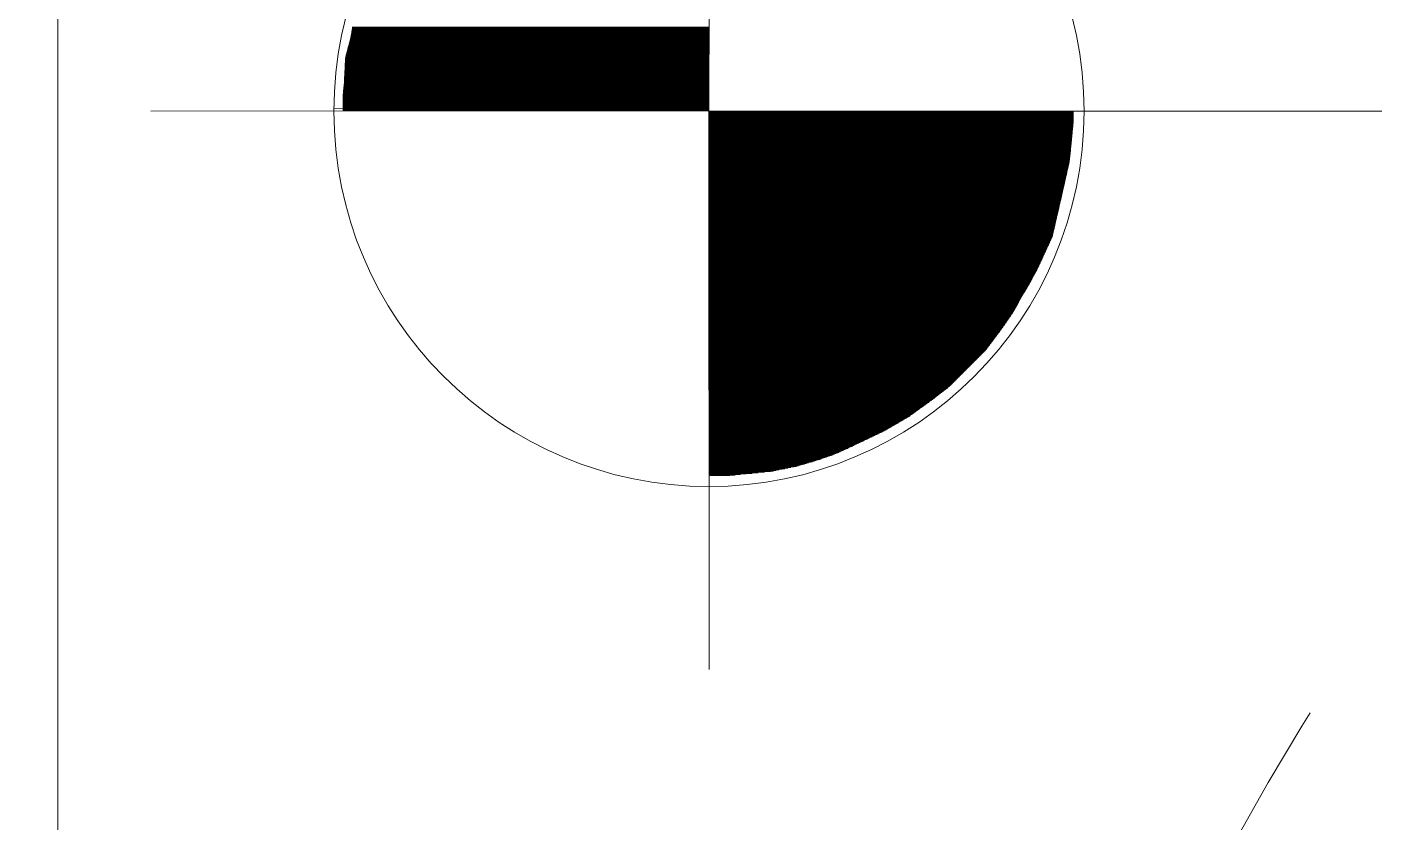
# Model space of a CAD drawing. Header units: millimetres. Extents: x 809 to 8159, y 33 to 4533.
# Drawn here: x 2572.83 to 2616.42, y 2878.28 to 2903.99 of the extents above; entities that cross this region are included whole.
import ezdxf

# ---------------------------------------------------------------- set-up
doc = ezdxf.new("R2010")
doc.units = ezdxf.units.MM
doc.linetypes.add('HIDDEN2', pattern=[0.1875, 0.125, -0.0625])
for name, color, linetype, lineweight in [('cevre kotlar', 6, 'Continuous', 0), ('KAPI', 20, 'Continuous', 0), ('Sıva', 1, 'Continuous', 0)]:
    doc.layers.add(name, color=color, linetype=linetype, lineweight=lineweight)

# ---------------------------------------------------------------- blocks, each defined once
blk = doc.blocks.new('K_K')
at = {"layer": 'cevre kotlar', "color": 2, "lineweight": 0}
for p, q in [((-0.0088, 0.0012), (-0.0085, 0.7383)), ((-0.4806, 0.1073), (-0.0086, 0.1073)), ((-0.4805, 0.1081), (-0.0086, 0.1081)), ((-0.4804, 0.1088), (-0.0086, 0.1088)), ((-0.4802, 0.1096), (-0.0086, 0.1096)), ((-0.4801, 0.1104), (-0.0086, 0.1104)), ((-0.48, 0.1111), (-0.0086, 0.1111)), ((-0.4798, 0.1119), (-0.0086, 0.1119)), ((-0.4843, 0.0897), (-0.0086, 0.0897)), ((-0.4841, 0.0904), (-0.0086, 0.0904)), ((-0.4839, 0.0912), (-0.0086, 0.0912)), ((-0.4837, 0.092), (-0.0086, 0.092)), ((-0.4835, 0.0927), (-0.0086, 0.0927)), ((-0.4833, 0.0935), (-0.0086, 0.0935)), ((-0.4831, 0.0943), (-0.0086, 0.0943)), ((-0.4829, 0.095), (-0.0086, 0.095)), ((-0.4827, 0.0958), (-0.0086, 0.0958)), ((-0.4825, 0.0966), (-0.0086, 0.0966)), ((-0.4823, 0.0973), (-0.0086, 0.0973)), ((-0.4821, 0.0981), (-0.0086, 0.0981)), ((-0.482, 0.0989), (-0.0086, 0.0989)), ((-0.4819, 0.0996), (-0.0086, 0.0996)), ((-0.4818, 0.1004), (-0.0086, 0.1004)), ((-0.4816, 0.1012), (-0.0086, 0.1012)), ((-0.4815, 0.1019), (-0.0086, 0.1019)), ((-0.4814, 0.1027), (-0.0086, 0.1027)), ((-0.4812, 0.1035), (-0.0086, 0.1035)), ((-0.4811, 0.1042), (-0.0086, 0.1042)), ((-0.481, 0.105), (-0.0086, 0.105)), ((-0.4809, 0.1058), (-0.0086, 0.1058)), ((-0.4807, 0.1065), (-0.0086, 0.1065)), ((-0.4891, 0.0712), (-0.0086, 0.0712)), ((-0.489, 0.072), (-0.0086, 0.072)), ((-0.4888, 0.0728), (-0.0086, 0.0728)), ((-0.4886, 0.0735), (-0.0086, 0.0735)), ((-0.4884, 0.0743), (-0.0086, 0.0743)), ((-0.4882, 0.0751), (-0.0086, 0.0751)), ((-0.488, 0.0759), (-0.0086, 0.0759)), ((-0.4878, 0.0766), (-0.0086, 0.0766)), ((-0.4876, 0.0774), (-0.0086, 0.0774)), ((-0.4874, 0.0782), (-0.0086, 0.0782)), ((-0.4872, 0.0789), (-0.0086, 0.0789)), ((-0.487, 0.0797), (-0.0086, 0.0797)), ((-0.4868, 0.0805), (-0.0086, 0.0805)), ((-0.4866, 0.0812), (-0.0086, 0.0812)), ((-0.4864, 0.082), (-0.0086, 0.082)), ((-0.4862, 0.0828), (-0.0086, 0.0828)), ((-0.486, 0.0835), (-0.0086, 0.0835)), ((-0.4858, 0.0843), (-0.0086, 0.0843)), ((-0.4856, 0.0851), (-0.0086, 0.0851)), ((-0.4854, 0.0858), (-0.0086, 0.0858)), ((-0.4852, 0.0866), (-0.0086, 0.0866)), ((-0.4849, 0.0874), (-0.0086, 0.0874)), ((-0.4847, 0.0881), (-0.0086, 0.0881)), ((-0.4845, 0.0889), (-0.0086, 0.0889)), ((-0.49, 0.0544), (-0.0086, 0.0544)), ((-0.49, 0.0536), (-0.0086, 0.0536)), ((-0.4899, 0.0567), (-0.0086, 0.0567)), ((-0.4899, 0.0559), (-0.0086, 0.0559)), ((-0.4899, 0.0551), (-0.0086, 0.0551)), ((-0.4898, 0.0582), (-0.0086, 0.0582)), ((-0.4898, 0.0574), (-0.0086, 0.0574)), ((-0.4897, 0.0605), (-0.0086, 0.0605)), ((-0.4897, 0.0597), (-0.0086, 0.0597)), ((-0.4897, 0.059), (-0.0086, 0.059)), ((-0.4896, 0.0628), (-0.0086, 0.0628)), ((-0.4896, 0.062), (-0.0086, 0.062)), ((-0.4896, 0.0613), (-0.0086, 0.0613)), ((-0.4895, 0.0643), (-0.0086, 0.0643)), ((-0.4895, 0.0636), (-0.0086, 0.0636)), ((-0.4894, 0.0666), (-0.0086, 0.0666)), ((-0.4894, 0.0659), (-0.0086, 0.0659)), ((-0.4894, 0.0651), (-0.0086, 0.0651)), ((-0.4893, 0.0682), (-0.0086, 0.0682)), ((-0.4893, 0.0674), (-0.0086, 0.0674)), ((-0.4892, 0.0705), (-0.0086, 0.0705)), ((-0.4892, 0.0697), (-0.0086, 0.0697)), ((-0.4892, 0.0689), (-0.0086, 0.0689)), ((-0.491, 0.036), (-0.0086, 0.036)), ((-0.4909, 0.0367), (-0.0086, 0.0367)), ((-0.4908, 0.0383), (-0.0086, 0.0383)), ((-0.4908, 0.0375), (-0.0086, 0.0375)), ((-0.4907, 0.0406), (-0.0086, 0.0406)), ((-0.4907, 0.0398), (-0.0086, 0.0398)), ((-0.4907, 0.039), (-0.0086, 0.039)), ((-0.4906, 0.0421), (-0.0086, 0.0421)), ((-0.4906, 0.0413), (-0.0086, 0.0413)), ((-0.4905, 0.0444), (-0.0086, 0.0444)), ((-0.4905, 0.0436), (-0.0086, 0.0436)), ((-0.4905, 0.0429), (-0.0086, 0.0429)), ((-0.4904, 0.0467), (-0.0086, 0.0467)), ((-0.4904, 0.0459), (-0.0086, 0.0459)), ((-0.4904, 0.0452), (-0.0086, 0.0452)), ((-0.4903, 0.0482), (-0.0086, 0.0482)), ((-0.4903, 0.0475), (-0.0086, 0.0475)), ((-0.4902, 0.0505), (-0.0086, 0.0505)), ((-0.4902, 0.0498), (-0.0086, 0.0498)), ((-0.4902, 0.049), (-0.0086, 0.049)), ((-0.4901, 0.0528), (-0.0086, 0.0528)), ((-0.4901, 0.0521), (-0.0086, 0.0521)), ((-0.4901, 0.0513), (-0.0086, 0.0513)), ((-0.4925, 0.0206), (-0.0086, 0.0206)), ((-0.4925, 0.0198), (-0.0086, 0.0198)), ((-0.4925, 0.0191), (-0.0086, 0.0191)), ((-0.4925, 0.0183), (-0.0086, 0.0183)), ((-0.4924, 0.0221), (-0.0086, 0.0221)), ((-0.4924, 0.0214), (-0.0086, 0.0214)), ((-0.4923, 0.0229), (-0.0086, 0.0229)), ((-0.4922, 0.0237), (-0.0086, 0.0237)), ((-0.4921, 0.0244), (-0.0086, 0.0244)), ((-0.492, 0.026), (-0.0086, 0.026)), ((-0.492, 0.0252), (-0.0086, 0.0252)), ((-0.4919, 0.0267), (-0.0086, 0.0267)), ((-0.4918, 0.0275), (-0.0086, 0.0275)), ((-0.4917, 0.029), (-0.0086, 0.029)), ((-0.4917, 0.0283), (-0.0086, 0.0283)), ((-0.4916, 0.0298), (-0.0086, 0.0298)), ((-0.4915, 0.0306), (-0.0086, 0.0306)), ((-0.4914, 0.0321), (-0.0086, 0.0321)), ((-0.4914, 0.0313), (-0.0086, 0.0313)), ((-0.4913, 0.0329), (-0.0086, 0.0329)), ((-0.4912, 0.0336), (-0.0086, 0.0336)), ((-0.4911, 0.0344), (-0.0086, 0.0344)), ((-0.491, 0.0352), (-0.0086, 0.0352)), ((-0.7459, 0.0014), (-0.0086, 0.0014)), ((-0.5042, 0.0045), (-0.0086, 0.0045)), ((-0.4925, 0.0175), (-0.0086, 0.0175)), ((-0.4925, 0.0168), (-0.0086, 0.0168)), ((-0.4925, 0.016), (-0.0086, 0.016)), ((-0.4925, 0.0152), (-0.0086, 0.0152)), ((-0.4925, 0.0145), (-0.0086, 0.0145)), ((-0.4925, 0.0137), (-0.0086, 0.0137)), ((-0.4925, 0.0129), (-0.0086, 0.0129)), ((-0.4925, 0.0122), (-0.0086, 0.0122)), ((-0.4925, 0.0114), (-0.0086, 0.0114)), ((-0.4925, 0.0106), (-0.0086, 0.0106)), ((-0.4925, 0.0099), (-0.0086, 0.0099)), ((-0.4925, 0.0091), (-0.0086, 0.0091)), ((-0.4925, 0.0083), (-0.0086, 0.0083)), ((-0.4925, 0.0076), (-0.0086, 0.0076)), ((-0.4925, 0.0068), (-0.0086, 0.0068)), ((-0.4925, 0.006), (-0.0086, 0.006)), ((-0.4925, 0.0053), (-0.0086, 0.0053)), ((-0.4925, 0.0037), (-0.0086, 0.0037)), ((-0.4925, 0.003), (-0.0086, 0.003)), ((-0.4925, 0.0022), (-0.0086, 0.0022)), ((-0.0088, 0.0012), (-0.0088, -0.7359)), ((-0.0088, 0.0012), (0.7284, 0.0012)), ((-0.0088, 0.0004), (0.4725, 0.0004)), ((-0.0088, -0.0003), (0.4725, -0.0003)), ((-0.0088, -0.0011), (0.4725, -0.0011)), ((-0.0088, -0.0019), (0.4725, -0.0019)), ((-0.0088, -0.0026), (0.4725, -0.0026)), ((-0.0088, -0.0034), (0.4725, -0.0034)), ((-0.0088, -0.0042), (0.4725, -0.0042)), ((-0.0088, -0.0049), (0.4725, -0.0049)), ((-0.0088, -0.0057), (0.4725, -0.0057)), ((-0.0088, -0.0065), (0.4725, -0.0065)), ((-0.0088, -0.0072), (0.4725, -0.0072)), ((-0.0088, -0.008), (0.4725, -0.008)), ((-0.0088, -0.0088), (0.4725, -0.0088)), ((-0.0088, -0.0095), (0.4725, -0.0095)), ((-0.0088, -0.0103), (0.4725, -0.0103)), ((-0.0088, -0.0111), (0.4725, -0.0111)), ((-0.0088, -0.0119), (0.4725, -0.0119)), ((-0.0088, -0.0126), (0.4725, -0.0126)), ((-0.0088, -0.0134), (0.4725, -0.0134)), ((-0.0088, -0.0142), (0.4725, -0.0142)), ((-0.0088, -0.0149), (0.4724, -0.0149)), ((-0.0088, -0.0157), (0.4723, -0.0157)), ((-0.0088, -0.0165), (0.4723, -0.0165)), ((-0.0088, -0.0172), (0.4722, -0.0172)), ((-0.0088, -0.018), (0.4721, -0.018)), ((-0.0088, -0.0188), (0.472, -0.0188)), ((-0.0088, -0.0195), (0.472, -0.0195)), ((-0.0088, -0.0203), (0.4719, -0.0203)), ((-0.0088, -0.0211), (0.4718, -0.0211)), ((-0.0088, -0.0218), (0.4718, -0.0218)), ((-0.0088, -0.0226), (0.4717, -0.0226)), ((-0.0088, -0.0234), (0.4716, -0.0234)), ((-0.0088, -0.0241), (0.4715, -0.0241)), ((-0.0088, -0.0249), (0.4715, -0.0249)), ((-0.0088, -0.0257), (0.4714, -0.0257)), ((-0.0088, -0.0264), (0.4713, -0.0264)), ((-0.0088, -0.0272), (0.4712, -0.0272)), ((-0.0088, -0.028), (0.4712, -0.028)), ((-0.0088, -0.0287), (0.4711, -0.0287)), ((-0.0088, -0.0295), (0.471, -0.0295)), ((-0.0088, -0.0303), (0.4709, -0.0303)), ((-0.0088, -0.031), (0.4709, -0.031)), ((-0.0088, -0.0318), (0.4708, -0.0318)), ((-0.0088, -0.0326), (0.4707, -0.0326)), ((-0.0088, -0.0333), (0.4707, -0.0333)), ((-0.0088, -0.0341), (0.4706, -0.0341)), ((-0.0088, -0.0349), (0.4705, -0.0349)), ((-0.0088, -0.0356), (0.4704, -0.0356)), ((-0.0088, -0.0364), (0.4704, -0.0364)), ((-0.0088, -0.0372), (0.4703, -0.0372)), ((-0.0088, -0.0379), (0.4702, -0.0379)), ((-0.0088, -0.0387), (0.4701, -0.0387)), ((-0.0088, -0.0395), (0.4701, -0.0395)), ((-0.0088, -0.0402), (0.47, -0.0402)), ((-0.0088, -0.041), (0.4699, -0.041)), ((-0.0088, -0.0418), (0.4699, -0.0418)), ((-0.0088, -0.0425), (0.4698, -0.0425)), ((-0.0088, -0.0433), (0.4697, -0.0433)), ((-0.0088, -0.0441), (0.4696, -0.0441)), ((-0.0088, -0.0448), (0.4696, -0.0448)), ((-0.0088, -0.0456), (0.4695, -0.0456)), ((-0.0088, -0.0464), (0.4694, -0.0464)), ((-0.0088, -0.0471), (0.4693, -0.0471)), ((-0.0088, -0.0479), (0.4693, -0.0479)), ((-0.0088, -0.0487), (0.4692, -0.0487)), ((-0.0088, -0.0495), (0.4691, -0.0495)), ((-0.0088, -0.0502), (0.469, -0.0502)), ((-0.0088, -0.051), (0.469, -0.051)), ((-0.0088, -0.0518), (0.4689, -0.0518)), ((-0.0088, -0.0525), (0.4688, -0.0525)), ((-0.0088, -0.0533), (0.4687, -0.0533)), ((-0.0088, -0.0541), (0.4686, -0.0541)), ((-0.0088, -0.0548), (0.4685, -0.0548)), ((-0.0088, -0.0556), (0.4685, -0.0556)), ((-0.0088, -0.0564), (0.4684, -0.0564)), ((-0.0088, -0.0571), (0.4683, -0.0571)), ((-0.0088, -0.0579), (0.4682, -0.0579)), ((-0.0088, -0.0587), (0.4681, -0.0587)), ((-0.0088, -0.0594), (0.468, -0.0594)), ((-0.0088, -0.0602), (0.4679, -0.0602)), ((-0.0088, -0.061), (0.4679, -0.061)), ((-0.0088, -0.0617), (0.4678, -0.0617)), ((-0.0088, -0.0625), (0.4677, -0.0625)), ((-0.0088, -0.0633), (0.4676, -0.0633)), ((-0.0088, -0.064), (0.4675, -0.064)), ((-0.0088, -0.0648), (0.4674, -0.0648)), ((-0.0088, -0.0656), (0.4673, -0.0656)), ((-0.0088, -0.0663), (0.4672, -0.0663)), ((-0.0088, -0.0671), (0.467, -0.0671)), ((-0.0088, -0.0679), (0.4668, -0.0679)), ((-0.0088, -0.0686), (0.4667, -0.0686)), ((-0.0088, -0.0694), (0.4665, -0.0694)), ((-0.0088, -0.0702), (0.4663, -0.0702)), ((-0.0088, -0.0709), (0.4662, -0.0709)), ((-0.0088, -0.0717), (0.466, -0.0717)), ((-0.0088, -0.0725), (0.4658, -0.0725)), ((-0.0088, -0.0732), (0.4656, -0.0732)), ((-0.0088, -0.074), (0.4655, -0.074)), ((-0.0088, -0.0748), (0.4653, -0.0748)), ((-0.0088, -0.0755), (0.4651, -0.0755)), ((-0.0088, -0.0763), (0.4649, -0.0763)), ((-0.0088, -0.0771), (0.4648, -0.0771)), ((-0.0088, -0.0778), (0.4646, -0.0778)), ((-0.0088, -0.0786), (0.4644, -0.0786)), ((-0.0088, -0.0794), (0.4642, -0.0794)), ((-0.0088, -0.0801), (0.4641, -0.0801)), ((-0.0088, -0.0809), (0.4639, -0.0809)), ((-0.0088, -0.0817), (0.4637, -0.0817)), ((-0.0088, -0.0824), (0.4636, -0.0824)), ((-0.0088, -0.0832), (0.4634, -0.0832)), ((-0.0088, -0.084), (0.4632, -0.084)), ((-0.0088, -0.0847), (0.463, -0.0847)), ((-0.0088, -0.0855), (0.4629, -0.0855)), ((-0.0088, -0.0863), (0.4627, -0.0863)), ((-0.0088, -0.0871), (0.4625, -0.0871)), ((-0.0088, -0.0878), (0.4623, -0.0878)), ((-0.0088, -0.0886), (0.4622, -0.0886)), ((-0.0088, -0.0894), (0.462, -0.0894)), ((-0.0088, -0.0901), (0.4618, -0.0901)), ((-0.0088, -0.0909), (0.4616, -0.0909)), ((-0.0088, -0.0917), (0.4615, -0.0917)), ((-0.0088, -0.0924), (0.4613, -0.0924)), ((-0.0088, -0.0932), (0.4611, -0.0932)), ((-0.0088, -0.094), (0.461, -0.094)), ((-0.0088, -0.0947), (0.4608, -0.0947)), ((-0.0088, -0.0955), (0.4606, -0.0955)), ((-0.0088, -0.0963), (0.4604, -0.0963)), ((-0.0088, -0.097), (0.4603, -0.097)), ((-0.0088, -0.0978), (0.4601, -0.0978)), ((-0.0088, -0.0986), (0.4599, -0.0986)), ((-0.0088, -0.0993), (0.4597, -0.0993)), ((-0.0088, -0.1001), (0.4596, -0.1001)), ((-0.0088, -0.1009), (0.4594, -0.1009)), ((-0.0088, -0.1016), (0.4592, -0.1016)), ((-0.0088, -0.1024), (0.459, -0.1024)), ((-0.0088, -0.1032), (0.4589, -0.1032)), ((-0.0088, -0.1039), (0.4587, -0.1039)), ((-0.0088, -0.1047), (0.4585, -0.1047)), ((-0.0088, -0.1055), (0.4584, -0.1055)), ((-0.0088, -0.1062), (0.4582, -0.1062)), ((-0.0088, -0.107), (0.458, -0.107)), ((-0.0088, -0.1078), (0.4578, -0.1078)), ((-0.0088, -0.1085), (0.4577, -0.1085)), ((-0.0088, -0.1093), (0.4575, -0.1093)), ((-0.0088, -0.1101), (0.4573, -0.1101)), ((-0.0088, -0.1108), (0.4571, -0.1108)), ((-0.0088, -0.1116), (0.457, -0.1116)), ((-0.0088, -0.1124), (0.4568, -0.1124)), ((-0.0088, -0.1131), (0.4566, -0.1131)), ((-0.0088, -0.1139), (0.4564, -0.1139)), ((-0.0088, -0.1147), (0.4563, -0.1147)), ((-0.0088, -0.1154), (0.4561, -0.1154)), ((-0.0088, -0.1162), (0.4559, -0.1162)), ((-0.0088, -0.117), (0.4558, -0.117)), ((-0.0088, -0.1177), (0.4556, -0.1177)), ((-0.0088, -0.1185), (0.4554, -0.1185)), ((-0.0088, -0.1193), (0.4552, -0.1193)), ((-0.0088, -0.12), (0.4551, -0.12)), ((-0.0088, -0.1208), (0.4549, -0.1208)), ((-0.0088, -0.1216), (0.4547, -0.1216)), ((-0.0088, -0.1223), (0.4545, -0.1223)), ((-0.0088, -0.1231), (0.4543, -0.1231)), ((-0.0088, -0.1239), (0.4542, -0.1239)), ((-0.0088, -0.1247), (0.454, -0.1247)), ((-0.0088, -0.1254), (0.4538, -0.1254)), ((-0.0088, -0.1262), (0.4536, -0.1262)), ((-0.0088, -0.127), (0.4535, -0.127)), ((-0.0088, -0.1277), (0.4533, -0.1277)), ((-0.0088, -0.1285), (0.4531, -0.1285)), ((-0.0088, -0.1293), (0.4529, -0.1293)), ((-0.0088, -0.13), (0.4528, -0.13)), ((-0.0088, -0.1308), (0.4526, -0.1308)), ((-0.0088, -0.1316), (0.4524, -0.1316)), ((-0.0088, -0.1323), (0.4522, -0.1323)), ((-0.0088, -0.1331), (0.452, -0.1331)), ((-0.0088, -0.1339), (0.4519, -0.1339)), ((-0.0088, -0.1346), (0.4517, -0.1346)), ((-0.0088, -0.1354), (0.4515, -0.1354)), ((-0.0088, -0.1362), (0.4513, -0.1362)), ((-0.0088, -0.1369), (0.4512, -0.1369)), ((-0.0088, -0.1377), (0.451, -0.1377)), ((-0.0088, -0.1385), (0.4508, -0.1385)), ((-0.0088, -0.1392), (0.4506, -0.1392)), ((-0.0088, -0.14), (0.4505, -0.14)), ((-0.0088, -0.1408), (0.4503, -0.1408)), ((-0.0088, -0.1415), (0.4501, -0.1415)), ((-0.0088, -0.1423), (0.4499, -0.1423)), ((-0.0088, -0.1431), (0.4497, -0.1431)), ((-0.0088, -0.1438), (0.4496, -0.1438)), ((-0.0088, -0.1446), (0.4494, -0.1446)), ((-0.0088, -0.1454), (0.4492, -0.1454)), ((-0.0088, -0.1461), (0.449, -0.1461)), ((-0.0088, -0.1469), (0.4489, -0.1469)), ((-0.0088, -0.1477), (0.4487, -0.1477)), ((-0.0088, -0.1484), (0.4485, -0.1484)), ((-0.0088, -0.1492), (0.4483, -0.1492)), ((-0.0088, -0.15), (0.4482, -0.15)), ((-0.0088, -0.1507), (0.448, -0.1507)), ((-0.0088, -0.1515), (0.4478, -0.1515)), ((-0.0088, -0.1523), (0.4476, -0.1523)), ((-0.0088, -0.153), (0.4474, -0.153)), ((-0.0088, -0.1538), (0.4473, -0.1538)), ((-0.0088, -0.1546), (0.4471, -0.1546)), ((-0.0088, -0.1553), (0.4469, -0.1553)), ((-0.0088, -0.1561), (0.4467, -0.1561)), ((-0.0088, -0.1569), (0.4466, -0.1569)), ((-0.0088, -0.1576), (0.4464, -0.1576)), ((-0.0088, -0.1584), (0.4462, -0.1584)), ((-0.0088, -0.1592), (0.446, -0.1592)), ((-0.0088, -0.1599), (0.4458, -0.1599)), ((-0.0088, -0.1607), (0.4457, -0.1607)), ((-0.0088, -0.1615), (0.4455, -0.1615)), ((-0.0088, -0.1622), (0.4453, -0.1622)), ((-0.0088, -0.163), (0.4451, -0.163)), ((-0.0088, -0.1638), (0.445, -0.1638)), ((-0.0088, -0.1646), (0.4447, -0.1646)), ((-0.0088, -0.1653), (0.4443, -0.1653)), ((-0.0088, -0.1661), (0.444, -0.1661)), ((-0.0088, -0.1669), (0.4436, -0.1669)), ((-0.0088, -0.1676), (0.4433, -0.1676)), ((-0.0088, -0.1684), (0.4429, -0.1684)), ((-0.0088, -0.1692), (0.4426, -0.1692)), ((-0.0088, -0.1699), (0.4422, -0.1699)), ((-0.0088, -0.1707), (0.4419, -0.1707)), ((-0.0088, -0.1715), (0.4415, -0.1715)), ((-0.0088, -0.1722), (0.4412, -0.1722)), ((-0.0088, -0.173), (0.4408, -0.173)), ((-0.0088, -0.1738), (0.4405, -0.1738)), ((-0.0088, -0.1745), (0.4401, -0.1745)), ((-0.0088, -0.1753), (0.4398, -0.1753)), ((-0.0088, -0.1761), (0.4394, -0.1761)), ((-0.0088, -0.1768), (0.439, -0.1768)), ((-0.0088, -0.1776), (0.4387, -0.1776)), ((-0.0088, -0.1784), (0.4383, -0.1784)), ((-0.0088, -0.1791), (0.438, -0.1791)), ((-0.0088, -0.1799), (0.4376, -0.1799)), ((-0.0088, -0.1807), (0.4373, -0.1807)), ((-0.0088, -0.1814), (0.4369, -0.1814)), ((-0.0088, -0.1822), (0.4366, -0.1822)), ((-0.0088, -0.183), (0.4362, -0.183)), ((-0.0088, -0.1837), (0.4359, -0.1837)), ((-0.0088, -0.1845), (0.4355, -0.1845)), ((-0.0088, -0.1853), (0.4352, -0.1853)), ((-0.0088, -0.186), (0.4348, -0.186)), ((-0.0088, -0.1868), (0.4345, -0.1868)), ((-0.0088, -0.1876), (0.4341, -0.1876)), ((-0.0088, -0.1883), (0.4338, -0.1883)), ((-0.0088, -0.1891), (0.4334, -0.1891)), ((-0.0088, -0.1899), (0.4331, -0.1899)), ((-0.0088, -0.1906), (0.4327, -0.1906)), ((-0.0088, -0.1914), (0.4324, -0.1914)), ((-0.0088, -0.1922), (0.432, -0.1922)), ((-0.0088, -0.1929), (0.4317, -0.1929)), ((-0.0088, -0.1937), (0.4313, -0.1937)), ((-0.0088, -0.1945), (0.431, -0.1945)), ((-0.0088, -0.1952), (0.4306, -0.1952)), ((-0.0088, -0.196), (0.4303, -0.196)), ((-0.0088, -0.1968), (0.4299, -0.1968)), ((-0.0088, -0.1975), (0.4296, -0.1975)), ((-0.0088, -0.1983), (0.4292, -0.1983)), ((-0.0088, -0.1991), (0.4288, -0.1991)), ((-0.0088, -0.1998), (0.4285, -0.1998)), ((-0.0088, -0.2006), (0.4281, -0.2006)), ((-0.0088, -0.2014), (0.4278, -0.2014)), ((-0.0088, -0.2022), (0.4274, -0.2022)), ((-0.0088, -0.2029), (0.4271, -0.2029)), ((-0.0088, -0.2037), (0.4267, -0.2037)), ((-0.0088, -0.2045), (0.4264, -0.2045)), ((-0.0088, -0.2052), (0.426, -0.2052)), ((-0.0088, -0.206), (0.4256, -0.206)), ((-0.0088, -0.2068), (0.4252, -0.2068)), ((-0.0088, -0.2075), (0.4248, -0.2075)), ((-0.0088, -0.2083), (0.4244, -0.2083)), ((-0.0088, -0.2091), (0.424, -0.2091)), ((-0.0088, -0.2098), (0.4236, -0.2098)), ((-0.0088, -0.2106), (0.4232, -0.2106)), ((-0.0088, -0.2114), (0.4227, -0.2114)), ((-0.0088, -0.2121), (0.4223, -0.2121)), ((-0.0088, -0.2129), (0.4219, -0.2129)), ((-0.0088, -0.2137), (0.4215, -0.2137)), ((-0.0088, -0.2144), (0.4211, -0.2144)), ((-0.0088, -0.2152), (0.4207, -0.2152)), ((-0.0088, -0.216), (0.4203, -0.216)), ((-0.0088, -0.2167), (0.4199, -0.2167)), ((-0.0088, -0.2175), (0.4194, -0.2175)), ((-0.0088, -0.2183), (0.419, -0.2183)), ((-0.0088, -0.219), (0.4186, -0.219)), ((-0.0088, -0.2198), (0.4182, -0.2198)), ((-0.0088, -0.2206), (0.4178, -0.2206)), ((-0.0088, -0.2213), (0.4174, -0.2213)), ((-0.0088, -0.2221), (0.417, -0.2221)), ((-0.0088, -0.2229), (0.4166, -0.2229)), ((-0.0088, -0.2236), (0.4161, -0.2236)), ((-0.0088, -0.2244), (0.4157, -0.2244)), ((-0.0088, -0.2252), (0.4153, -0.2252)), ((-0.0088, -0.2259), (0.4149, -0.2259)), ((-0.0088, -0.2267), (0.4145, -0.2267)), ((-0.0088, -0.2275), (0.4141, -0.2275)), ((-0.0088, -0.2282), (0.4136, -0.2282)), ((-0.0088, -0.229), (0.4132, -0.229)), ((-0.0088, -0.2298), (0.4127, -0.2298)), ((-0.0088, -0.2305), (0.4123, -0.2305)), ((-0.0088, -0.2313), (0.4118, -0.2313)), ((-0.0088, -0.2321), (0.4113, -0.2321)), ((-0.0088, -0.2328), (0.4109, -0.2328)), ((-0.0088, -0.2336), (0.4104, -0.2336)), ((-0.0088, -0.2344), (0.41, -0.2344)), ((-0.0088, -0.2351), (0.4095, -0.2351)), ((-0.0088, -0.2359), (0.409, -0.2359)), ((-0.0088, -0.2367), (0.4086, -0.2367)), ((-0.0088, -0.2374), (0.4081, -0.2374)), ((-0.0088, -0.2382), (0.4077, -0.2382)), ((-0.0088, -0.239), (0.4072, -0.239)), ((-0.0088, -0.2398), (0.4067, -0.2398)), ((-0.0088, -0.2405), (0.4063, -0.2405)), ((-0.0088, -0.2413), (0.4058, -0.2413)), ((-0.0088, -0.2421), (0.4054, -0.2421)), ((-0.0088, -0.2428), (0.4049, -0.2428)), ((-0.0088, -0.2436), (0.4044, -0.2436)), ((-0.0088, -0.2444), (0.404, -0.2444)), ((-0.0088, -0.2451), (0.4035, -0.2451)), ((-0.0088, -0.2459), (0.4031, -0.2459)), ((-0.0088, -0.2467), (0.4027, -0.2467)), ((-0.0088, -0.2474), (0.4023, -0.2474)), ((-0.0088, -0.2482), (0.4018, -0.2482)), ((-0.0088, -0.249), (0.4014, -0.249)), ((-0.0088, -0.2497), (0.401, -0.2497)), ((-0.0088, -0.2505), (0.4006, -0.2505)), ((-0.0088, -0.2513), (0.4002, -0.2513)), ((-0.0088, -0.252), (0.3997, -0.252)), ((-0.0088, -0.2528), (0.3993, -0.2528)), ((-0.0088, -0.2536), (0.3989, -0.2536)), ((-0.0088, -0.2543), (0.3985, -0.2543)), ((-0.0088, -0.2551), (0.3981, -0.2551)), ((-0.0088, -0.2559), (0.3976, -0.2559)), ((-0.0088, -0.2566), (0.3972, -0.2566)), ((-0.0088, -0.2574), (0.3968, -0.2574)), ((-0.0088, -0.2582), (0.3964, -0.2582)), ((-0.0088, -0.2589), (0.396, -0.2589)), ((-0.0088, -0.2597), (0.3956, -0.2597)), ((-0.0088, -0.2605), (0.3951, -0.2605)), ((-0.0088, -0.2612), (0.3947, -0.2612)), ((-0.0088, -0.262), (0.3943, -0.262)), ((-0.0088, -0.2628), (0.3939, -0.2628)), ((-0.0088, -0.2635), (0.3935, -0.2635)), ((-0.0088, -0.2643), (0.393, -0.2643)), ((-0.0088, -0.2651), (0.3925, -0.2651)), ((-0.0088, -0.2658), (0.392, -0.2658)), ((-0.0088, -0.2666), (0.3914, -0.2666)), ((-0.0088, -0.2674), (0.3909, -0.2674)), ((-0.0088, -0.2681), (0.3904, -0.2681)), ((-0.0088, -0.2689), (0.3898, -0.2689)), ((-0.0088, -0.2697), (0.3893, -0.2697)), ((-0.0088, -0.2704), (0.3888, -0.2704)), ((-0.0088, -0.2712), (0.3882, -0.2712)), ((-0.0088, -0.272), (0.3877, -0.272)), ((-0.0088, -0.2727), (0.3872, -0.2727)), ((-0.0088, -0.2735), (0.3866, -0.2735)), ((-0.0088, -0.2743), (0.3861, -0.2743)), ((-0.0088, -0.275), (0.3856, -0.275)), ((-0.0088, -0.2758), (0.385, -0.2758)), ((-0.0088, -0.2766), (0.3845, -0.2766)), ((-0.0088, -0.2774), (0.384, -0.2774)), ((-0.0088, -0.2781), (0.3835, -0.2781)), ((-0.0088, -0.2789), (0.3829, -0.2789)), ((-0.0088, -0.2797), (0.3824, -0.2797)), ((-0.0088, -0.2804), (0.3819, -0.2804)), ((-0.0088, -0.2812), (0.3813, -0.2812)), ((-0.0088, -0.282), (0.3808, -0.282)), ((-0.0088, -0.2827), (0.3803, -0.2827)), ((-0.0088, -0.2835), (0.3797, -0.2835)), ((-0.0088, -0.2843), (0.3792, -0.2843)), ((-0.0088, -0.285), (0.3787, -0.285)), ((-0.0088, -0.2858), (0.3781, -0.2858)), ((-0.0088, -0.2866), (0.3776, -0.2866)), ((-0.0088, -0.2873), (0.377, -0.2873)), ((-0.0088, -0.2881), (0.3765, -0.2881)), ((-0.0088, -0.2889), (0.3759, -0.2889)), ((-0.0088, -0.2896), (0.3753, -0.2896)), ((-0.0088, -0.2904), (0.3747, -0.2904)), ((-0.0088, -0.2912), (0.3742, -0.2912)), ((-0.0088, -0.2919), (0.3736, -0.2919)), ((-0.0088, -0.2927), (0.373, -0.2927)), ((-0.0088, -0.2935), (0.3724, -0.2935)), ((-0.0088, -0.2942), (0.3719, -0.2942)), ((-0.0088, -0.295), (0.3713, -0.295)), ((-0.0088, -0.2958), (0.3707, -0.2958)), ((-0.0088, -0.2965), (0.3701, -0.2965)), ((-0.0088, -0.2973), (0.3696, -0.2973)), ((-0.0088, -0.2981), (0.369, -0.2981)), ((-0.0088, -0.2988), (0.3684, -0.2988)), ((-0.0088, -0.2996), (0.3678, -0.2996)), ((-0.0088, -0.3004), (0.3673, -0.3004)), ((-0.0088, -0.3011), (0.3667, -0.3011)), ((-0.0088, -0.3019), (0.3661, -0.3019)), ((-0.0088, -0.3027), (0.3655, -0.3027)), ((-0.0088, -0.3034), (0.3649, -0.3034)), ((-0.0088, -0.3042), (0.3644, -0.3042)), ((-0.0088, -0.305), (0.3638, -0.305)), ((-0.0088, -0.3057), (0.3632, -0.3057)), ((-0.0088, -0.3065), (0.3626, -0.3065)), ((-0.0088, -0.3073), (0.3621, -0.3073)), ((-0.0088, -0.308), (0.3615, -0.308)), ((-0.0088, -0.3088), (0.3609, -0.3088)), ((-0.0088, -0.3096), (0.3603, -0.3096)), ((-0.0088, -0.3103), (0.3598, -0.3103)), ((-0.0088, -0.3111), (0.3592, -0.3111)), ((-0.0088, -0.3119), (0.3586, -0.3119)), ((-0.0088, -0.3126), (0.358, -0.3126)), ((-0.0088, -0.3134), (0.3575, -0.3134)), ((-0.0088, -0.3142), (0.3569, -0.3142)), ((-0.0088, -0.315), (0.3561, -0.315)), ((-0.0088, -0.3157), (0.3553, -0.3157)), ((-0.0088, -0.3165), (0.3546, -0.3165)), ((-0.0088, -0.3173), (0.3538, -0.3173)), ((-0.0088, -0.318), (0.353, -0.318)), ((-0.0088, -0.3188), (0.3523, -0.3188)), ((-0.0088, -0.3196), (0.3515, -0.3196)), ((-0.0088, -0.3203), (0.3507, -0.3203)), ((-0.0088, -0.3211), (0.35, -0.3211)), ((-0.0088, -0.3219), (0.3492, -0.3219)), ((-0.0088, -0.3226), (0.3484, -0.3226)), ((-0.0088, -0.3234), (0.3477, -0.3234)), ((-0.0088, -0.3242), (0.3469, -0.3242)), ((-0.0088, -0.3249), (0.3461, -0.3249)), ((-0.0088, -0.3257), (0.3454, -0.3257)), ((-0.0088, -0.3265), (0.3446, -0.3265)), ((-0.0088, -0.3272), (0.3438, -0.3272)), ((-0.0088, -0.328), (0.3431, -0.328)), ((-0.0088, -0.3288), (0.3423, -0.3288)), ((-0.0088, -0.3295), (0.3415, -0.3295)), ((-0.0088, -0.3303), (0.3408, -0.3303)), ((-0.0088, -0.3311), (0.34, -0.3311)), ((-0.0088, -0.3318), (0.3392, -0.3318)), ((-0.0088, -0.3326), (0.3385, -0.3326)), ((-0.0088, -0.3334), (0.3377, -0.3334)), ((-0.0088, -0.3341), (0.3369, -0.3341)), ((-0.0088, -0.3349), (0.3362, -0.3349)), ((-0.0088, -0.3357), (0.3354, -0.3357)), ((-0.0088, -0.3364), (0.3346, -0.3364)), ((-0.0088, -0.3372), (0.3339, -0.3372)), ((-0.0088, -0.338), (0.3331, -0.338)), ((-0.0088, -0.3387), (0.3323, -0.3387)), ((-0.0088, -0.3395), (0.3316, -0.3395)), ((-0.0088, -0.3403), (0.3308, -0.3403)), ((-0.0088, -0.341), (0.33, -0.341)), ((-0.0088, -0.3418), (0.3293, -0.3418)), ((-0.0088, -0.3426), (0.3285, -0.3426)), ((-0.0088, -0.3433), (0.3277, -0.3433)), ((-0.0088, -0.3441), (0.327, -0.3441)), ((-0.0088, -0.3449), (0.3262, -0.3449)), ((-0.0088, -0.3456), (0.3254, -0.3456)), ((-0.0088, -0.3464), (0.3247, -0.3464)), ((-0.0088, -0.3472), (0.3239, -0.3472)), ((-0.0088, -0.3479), (0.3231, -0.3479)), ((-0.0088, -0.3487), (0.3223, -0.3487)), ((-0.0088, -0.3495), (0.3216, -0.3495)), ((-0.0088, -0.3502), (0.3208, -0.3502)), ((-0.0088, -0.351), (0.32, -0.351)), ((-0.0088, -0.3518), (0.3193, -0.3518)), ((-0.0088, -0.3525), (0.3185, -0.3525)), ((-0.0088, -0.3533), (0.3177, -0.3533)), ((-0.0088, -0.3541), (0.317, -0.3541)), ((-0.0088, -0.3549), (0.3162, -0.3549)), ((-0.0088, -0.3556), (0.3154, -0.3556)), ((-0.0088, -0.3564), (0.3147, -0.3564)), ((-0.0088, -0.3572), (0.3139, -0.3572)), ((-0.0088, -0.3579), (0.3131, -0.3579)), ((-0.0088, -0.3587), (0.3124, -0.3587)), ((-0.0088, -0.3595), (0.3116, -0.3595)), ((-0.0088, -0.3602), (0.3108, -0.3602)), ((-0.0088, -0.361), (0.3101, -0.361)), ((-0.0088, -0.3618), (0.3093, -0.3618)), ((-0.0088, -0.3625), (0.3085, -0.3625)), ((-0.0088, -0.3633), (0.3075, -0.3633)), ((-0.0088, -0.3641), (0.3065, -0.3641)), ((-0.0088, -0.3648), (0.3055, -0.3648)), ((-0.0088, -0.3656), (0.3045, -0.3656)), ((-0.0088, -0.3664), (0.3035, -0.3664)), ((-0.0088, -0.3671), (0.3025, -0.3671)), ((-0.0088, -0.3679), (0.3015, -0.3679)), ((-0.0088, -0.3687), (0.3005, -0.3687)), ((-0.0088, -0.3694), (0.2995, -0.3694)), ((-0.0088, -0.3702), (0.2985, -0.3702)), ((-0.0088, -0.371), (0.2975, -0.371)), ((-0.0088, -0.3717), (0.2965, -0.3717)), ((-0.0088, -0.3725), (0.2955, -0.3725)), ((-0.0088, -0.3733), (0.2945, -0.3733)), ((-0.0088, -0.374), (0.2935, -0.374)), ((-0.0088, -0.3748), (0.2926, -0.3748)), ((-0.0088, -0.3756), (0.2916, -0.3756)), ((-0.0088, -0.3763), (0.2906, -0.3763)), ((-0.0088, -0.3771), (0.2896, -0.3771)), ((-0.0088, -0.3779), (0.2886, -0.3779)), ((-0.0088, -0.3786), (0.2876, -0.3786)), ((-0.0088, -0.3794), (0.2866, -0.3794)), ((-0.0088, -0.3802), (0.2855, -0.3802)), ((-0.0088, -0.3809), (0.2845, -0.3809)), ((-0.0088, -0.3817), (0.2834, -0.3817)), ((-0.0088, -0.3825), (0.2823, -0.3825)), ((-0.0088, -0.3832), (0.2813, -0.3832)), ((-0.0088, -0.384), (0.2802, -0.384)), ((-0.0088, -0.3848), (0.2792, -0.3848)), ((-0.0088, -0.3855), (0.2781, -0.3855)), ((-0.0088, -0.3863), (0.277, -0.3863)), ((-0.0088, -0.3871), (0.276, -0.3871)), ((-0.0088, -0.3878), (0.2749, -0.3878)), ((-0.0088, -0.3886), (0.2738, -0.3886)), ((-0.0088, -0.3894), (0.2728, -0.3894)), ((-0.0088, -0.3901), (0.2717, -0.3901)), ((-0.0088, -0.3909), (0.2707, -0.3909)), ((-0.0088, -0.3917), (0.2696, -0.3917)), ((-0.0088, -0.3925), (0.2685, -0.3925)), ((-0.0088, -0.3932), (0.2675, -0.3932)), ((-0.0088, -0.394), (0.2664, -0.394)), ((-0.0088, -0.3948), (0.2653, -0.3948)), ((-0.0088, -0.3955), (0.2643, -0.3955)), ((-0.0088, -0.3963), (0.2632, -0.3963)), ((-0.0088, -0.3971), (0.2622, -0.3971)), ((-0.0088, -0.3978), (0.2611, -0.3978)), ((-0.0088, -0.3986), (0.26, -0.3986)), ((-0.0088, -0.3994), (0.259, -0.3994)), ((-0.0088, -0.4001), (0.2579, -0.4001)), ((-0.0088, -0.4009), (0.2568, -0.4009)), ((-0.0088, -0.4017), (0.2558, -0.4017)), ((-0.0088, -0.4024), (0.2546, -0.4024)), ((-0.0088, -0.4032), (0.2533, -0.4032)), ((-0.0088, -0.404), (0.252, -0.404)), ((-0.0088, -0.4047), (0.2506, -0.4047)), ((-0.0088, -0.4055), (0.2493, -0.4055)), ((-0.0088, -0.4063), (0.248, -0.4063)), ((-0.0088, -0.407), (0.2467, -0.407)), ((-0.0088, -0.4078), (0.2453, -0.4078)), ((-0.0088, -0.4086), (0.244, -0.4086)), ((-0.0088, -0.4093), (0.2427, -0.4093)), ((-0.0088, -0.4101), (0.2414, -0.4101)), ((-0.0088, -0.4109), (0.24, -0.4109)), ((-0.0088, -0.4116), (0.2387, -0.4116)), ((-0.0088, -0.4124), (0.2374, -0.4124)), ((-0.0088, -0.4132), (0.2361, -0.4132)), ((-0.0088, -0.4139), (0.2347, -0.4139)), ((-0.0088, -0.4147), (0.2334, -0.4147)), ((-0.0088, -0.4155), (0.2321, -0.4155)), ((-0.0088, -0.4162), (0.2308, -0.4162)), ((-0.0088, -0.417), (0.2294, -0.417)), ((-0.0088, -0.4178), (0.2281, -0.4178)), ((-0.0088, -0.4185), (0.2268, -0.4185)), ((-0.0088, -0.4193), (0.2254, -0.4193)), ((-0.0088, -0.4201), (0.2241, -0.4201)), ((-0.0088, -0.4208), (0.2228, -0.4208)), ((-0.0088, -0.4216), (0.2213, -0.4216)), ((-0.0088, -0.4224), (0.2197, -0.4224)), ((-0.0088, -0.4231), (0.2181, -0.4231)), ((-0.0088, -0.4239), (0.2164, -0.4239)), ((-0.0088, -0.4247), (0.2148, -0.4247)), ((-0.0088, -0.4254), (0.2132, -0.4254)), ((-0.0088, -0.4262), (0.2116, -0.4262)), ((-0.0088, -0.427), (0.21, -0.427)), ((-0.0088, -0.4277), (0.2084, -0.4277)), ((-0.0088, -0.4285), (0.2068, -0.4285)), ((-0.0088, -0.4293), (0.2052, -0.4293)), ((-0.0088, -0.4301), (0.2036, -0.4301)), ((-0.0088, -0.4308), (0.2019, -0.4308)), ((-0.0088, -0.4316), (0.2003, -0.4316)), ((-0.0088, -0.4324), (0.1987, -0.4324)), ((-0.0088, -0.4331), (0.1971, -0.4331)), ((-0.0088, -0.4339), (0.1955, -0.4339)), ((-0.0088, -0.4347), (0.1939, -0.4347)), ((-0.0088, -0.4354), (0.1923, -0.4354)), ((-0.0088, -0.4362), (0.1907, -0.4362)), ((-0.0088, -0.437), (0.189, -0.437)), ((-0.0088, -0.4377), (0.1874, -0.4377)), ((-0.0088, -0.4385), (0.1858, -0.4385)), ((-0.0088, -0.4393), (0.1842, -0.4393)), ((-0.0088, -0.44), (0.1825, -0.44)), ((-0.0088, -0.4408), (0.1809, -0.4408)), ((-0.0088, -0.4416), (0.1792, -0.4416)), ((-0.0088, -0.4423), (0.1776, -0.4423)), ((-0.0088, -0.4431), (0.176, -0.4431)), ((-0.0088, -0.4439), (0.1743, -0.4439)), ((-0.0088, -0.4446), (0.1727, -0.4446)), ((-0.0088, -0.4454), (0.171, -0.4454)), ((-0.0088, -0.4462), (0.1694, -0.4462)), ((-0.0088, -0.4469), (0.1677, -0.4469)), ((-0.0088, -0.4477), (0.1661, -0.4477)), ((-0.0088, -0.4485), (0.1644, -0.4485)), ((-0.0088, -0.4492), (0.1628, -0.4492)), ((-0.0088, -0.45), (0.1612, -0.45)), ((-0.0088, -0.4508), (0.1593, -0.4508)), ((-0.0088, -0.4515), (0.1571, -0.4515)), ((-0.0088, -0.4523), (0.155, -0.4523)), ((-0.0088, -0.4531), (0.1528, -0.4531)), ((-0.0088, -0.4538), (0.1507, -0.4538)), ((-0.0088, -0.4546), (0.1485, -0.4546)), ((-0.0088, -0.4554), (0.1464, -0.4554)), ((-0.0088, -0.4561), (0.1442, -0.4561)), ((-0.0088, -0.4569), (0.1421, -0.4569)), ((-0.0088, -0.4577), (0.1399, -0.4577)), ((-0.0088, -0.4584), (0.1378, -0.4584)), ((-0.0088, -0.4592), (0.1355, -0.4592)), ((-0.0088, -0.46), (0.1329, -0.46)), ((-0.0088, -0.4607), (0.1303, -0.4607)), ((-0.0088, -0.4615), (0.1277, -0.4615)), ((-0.0088, -0.4623), (0.1251, -0.4623)), ((-0.0088, -0.463), (0.1225, -0.463)), ((-0.0088, -0.4638), (0.1199, -0.4638)), ((-0.0088, -0.4646), (0.1173, -0.4646)), ((-0.0088, -0.4653), (0.1147, -0.4653)), ((-0.0088, -0.4661), (0.1121, -0.4661)), ((-0.0088, -0.4669), (0.1095, -0.4669)), ((-0.0088, -0.4677), (0.1068, -0.4677)), ((-0.0088, -0.4684), (0.103, -0.4684)), ((-0.0088, -0.4692), (0.0992, -0.4692)), ((-0.0088, -0.47), (0.0954, -0.47)), ((-0.0088, -0.4707), (0.0915, -0.4707)), ((-0.0088, -0.4715), (0.0877, -0.4715)), ((-0.0088, -0.4723), (0.0838, -0.4723)), ((-0.0088, -0.473), (0.08, -0.473)), ((-0.0088, -0.4738), (0.0762, -0.4738)), ((-0.0088, -0.4746), (0.0723, -0.4746)), ((-0.0088, -0.4753), (0.0643, -0.4753)), ((-0.0088, -0.4761), (0.0563, -0.4761)), ((-0.0088, -0.4769), (0.0482, -0.4769)), ((-0.0088, -0.4776), (0.0401, -0.4776)), ((-0.0088, -0.4784), (0.0326, -0.4784)), ((-0.0088, -0.4792), (0.0257, -0.4792)), ((-0.0073, -0.4799), (0.0188, -0.4799))]:
    blk.add_line(p, q, dxfattribs=at)
blk.add_circle((-0.0088, 0.0012), 0.4954, dxfattribs=at)
blk = doc.blocks.new('TRHTRRTTHRTHRTH')
at = {"layer": 'KAPI', "linetype": 'HIDDEN2'}
blk.add_arc((35248.92999, -102103.18825), 0.91993, 269.83001, 355.64049, dxfattribs=at)

msp = doc.modelspace()

# ---------------------------------------------------------------- linework, layer by layer
at = {"layer": 'cevre kotlar'}
msp.add_line((2611.95, 2901.271), (2659.519, 2901.271), dxfattribs=at)
at = {"layer": 'Sıva', "elevation": 0}
msp.add_lwpolyline([(2694.828, 3068.348), (2503.829, 3068.348), (2503.829, 2912.348), (2573.829, 2912.348), (2573.829, 2820.348)], dxfattribs=at)

# ---------------------------------------------------------------- block references
at = {"layer": 'cevre kotlar', "xscale": 24.49999999999999, "yscale": 24.49999999999999, "zscale": 24.49999999999999, "rotation": 0.009778997462988104}
msp.add_blockref('K_K', (2595.113, 2901.238), dxfattribs=at)
at = {"layer": 'KAPI', "xscale": 100, "yscale": 100, "zscale": 100, "rotation": 180}
msp.add_blockref('TRHTRRTTHRTHRTH', (3527585.556, -10207485.471), dxfattribs=at)

doc.saveas('drawing.dxf')
